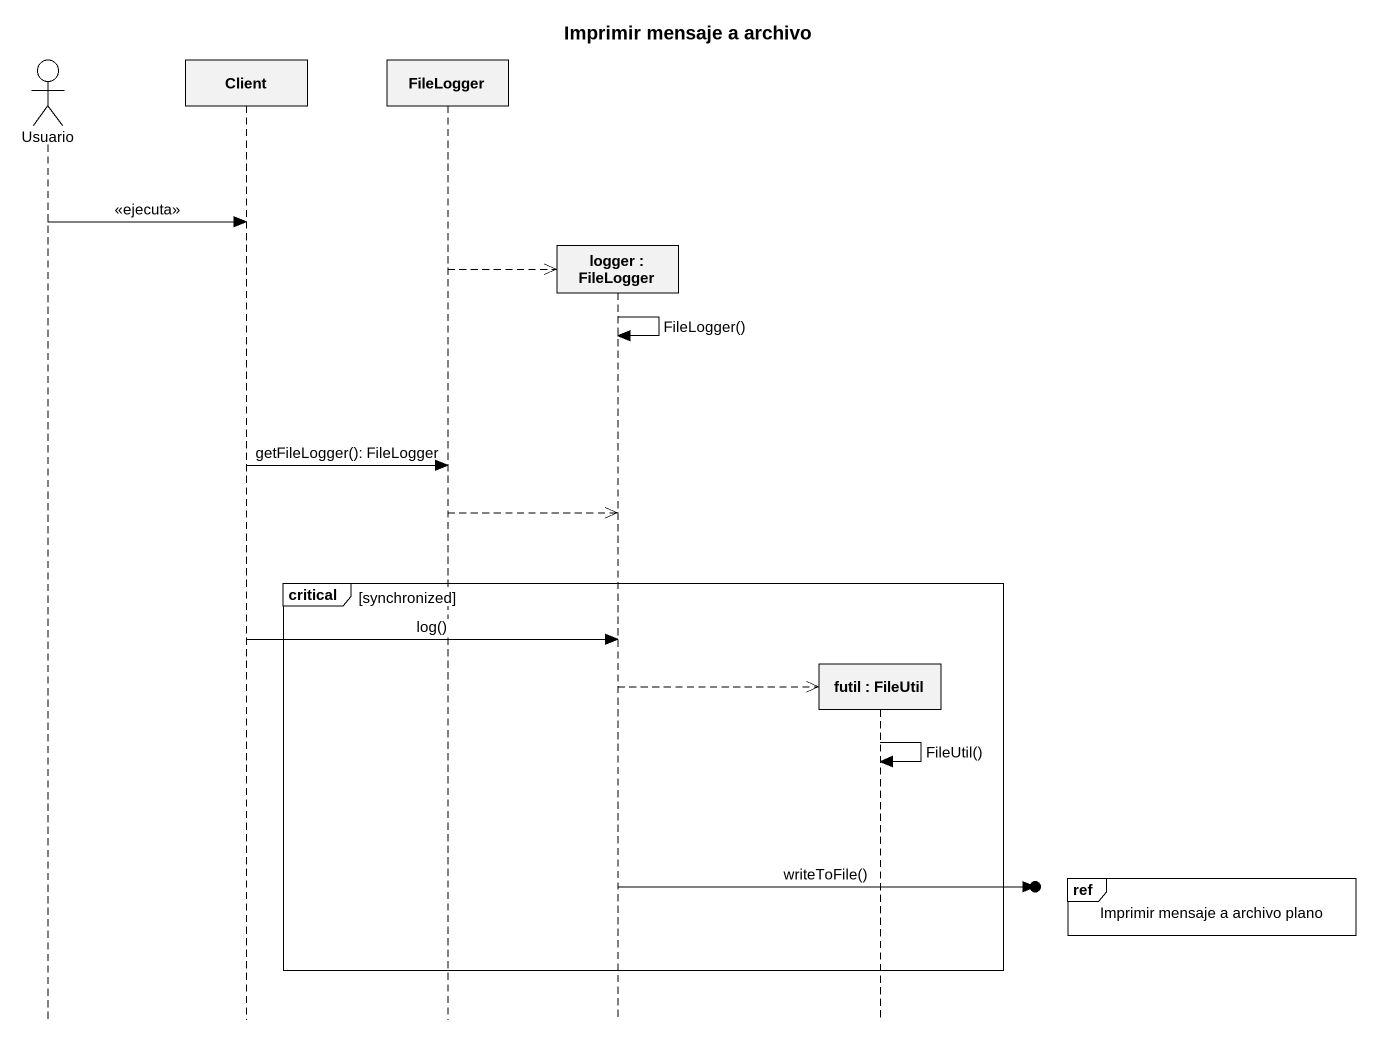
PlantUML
@startuml
title Imprimir mensaje a archivo
hide footbox
actor Usuario
participant Client
participant FileLogger
participant "logger : FileLogger" as logger
participant "futil : FileUtil" as futil

Usuario -> Client : <<ejecuta>>
FileLogger -->> logger **
logger -> logger : FileLogger()
Client -> FileLogger : getFileLogger(): FileLogger
FileLogger -->> logger
critical synchronized
  Client -> logger : log()
  logger -->> futil **
  futil -> futil : FileUtil()
  ref over futil : Imprimir mensaje a archivo plano
  logger ->o] : writeToFile()
end
@enduml
